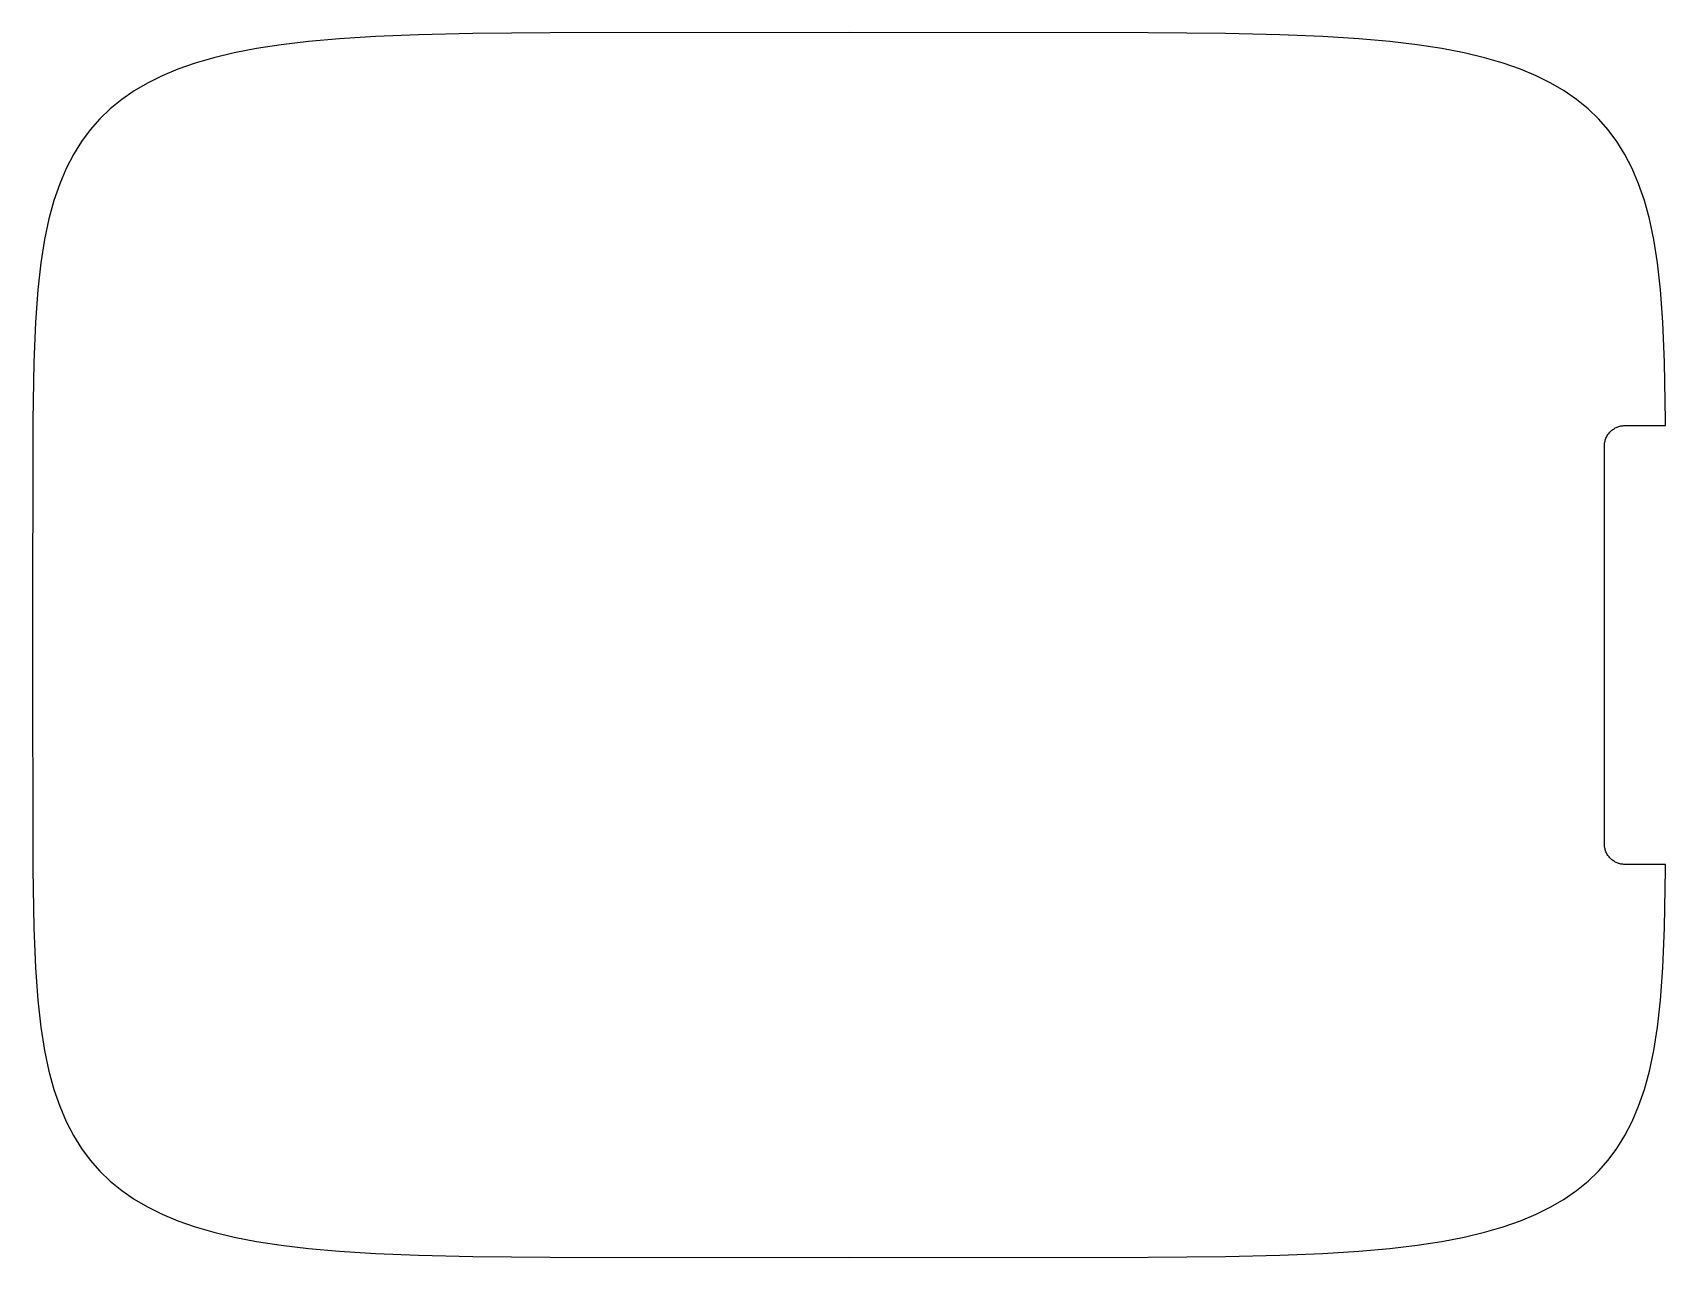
# Model space of a CAD drawing. Header units: metres. Extents: x -20 to 20, y -15 to 15.
import ezdxf

# ---------------------------------------------------------------- set-up
doc = ezdxf.new("R2010")
doc.units = ezdxf.units.M

msp = doc.modelspace()

# ---------------------------------------------------------------- linework, layer by layer
for p, q in [((-12.4802, 14.8486), (-13.2425, 14.7815)), ((-11.5996, 14.9033), (-12.4802, 14.8486)), ((-10.5488, 14.9457), (-11.5996, 14.9033)), ((-9.22141, 14.9759), (-10.5488, 14.9457)), ((-7.32198, 14.994), (-9.22141, 14.9759)), ((0, 15), (-7.32198, 14.994)), ((7.32198, 14.994), (0, 15)), ((9.22141, 14.9759), (7.32198, 14.994)), ((10.5488, 14.9457), (9.22141, 14.9759)), ((11.5996, 14.9033), (10.5488, 14.9457)), ((12.4802, 14.8486), (11.5996, 14.9033)), ((13.2425, 14.7815), (12.4802, 14.8486)), ((-15.067, 14.5037), (-15.5653, 14.3847)), ((-14.5203, 14.6093), (-15.067, 14.5037)), ((-13.9164, 14.7018), (-14.5203, 14.6093)), ((-13.2425, 14.7815), (-13.9164, 14.7018)), ((13.9164, 14.7018), (13.2425, 14.7815)), ((14.5203, 14.6093), (13.9164, 14.7018)), ((15.067, 14.5037), (14.5203, 14.6093)), ((15.5653, 14.3847), (15.067, 14.5037)), ((-16.4415, 14.105), (-16.8282, 13.9433)), ((-16.0219, 14.252), (-16.4415, 14.105)), ((-15.5653, 14.3847), (-16.0219, 14.252)), ((16.0219, 14.252), (15.5653, 14.3847)), ((16.4415, 14.105), (16.0219, 14.252)), ((16.8282, 13.9433), (16.4415, 14.105)), ((-17.185, 13.7664), (-17.5142, 13.5734)), ((-16.8282, 13.9433), (-17.185, 13.7664)), ((17.185, 13.7664), (16.8282, 13.9433)), ((17.5142, 13.5734), (17.185, 13.7664)), ((-17.818, 13.3635), (-18.0978, 13.1357)), ((-17.5142, 13.5734), (-17.818, 13.3635)), ((17.818, 13.3635), (17.5142, 13.5734)), ((18.0978, 13.1357), (17.818, 13.3635)), ((-18.3552, 12.8887), (-18.5911, 12.6212)), ((-18.0978, 13.1357), (-18.3552, 12.8887)), ((18.3552, 12.8887), (18.0978, 13.1357)), ((18.5911, 12.6212), (18.3552, 12.8887)), ((-18.5911, 12.6212), (-18.8067, 12.3312)), ((18.8067, 12.3312), (18.5911, 12.6212)), ((-19.0026, 12.0164), (-19.1796, 11.674)), ((-18.8067, 12.3312), (-19.0026, 12.0164)), ((19.0026, 12.0164), (18.8067, 12.3312)), ((19.1796, 11.674), (19.0026, 12.0164)), ((-19.1796, 11.674), (-19.3383, 11.3003)), ((19.3383, 11.3003), (19.1796, 11.674)), ((-19.3383, 11.3003), (-19.4791, 10.8902)), ((19.4791, 10.8902), (19.3383, 11.3003)), ((-19.4791, 10.8902), (-19.6024, 10.4373)), ((19.6024, 10.4373), (19.4791, 10.8902)), ((-19.6024, 10.4373), (-19.7087, 9.9319)), ((19.7087, 9.9319), (19.6024, 10.4373)), ((-19.7087, 9.9319), (-19.7982, 9.36012)), ((19.7982, 9.36012), (19.7087, 9.9319)), ((-19.7982, 9.36012), (-19.8711, 8.69968)), ((19.8711, 8.69968), (19.7982, 9.36012)), ((-19.8711, 8.69968), (-19.9276, 7.91161)), ((19.9276, 7.91161), (19.8711, 8.69968)), ((-19.9276, 7.91161), (-19.9678, 6.91605)), ((19.9678, 6.91605), (19.9276, 7.91161)), ((-19.9678, 6.91605), (-19.992, 5.49147)), ((19.992, 5.49147), (19.9678, 6.91605)), ((-19.992, 5.49147), (-20, 0)), ((18.6135, 5.19218), (18.6295, 5.21077)), ((18.6295, 5.21077), (18.6465, 5.22855)), ((18.6465, 5.22855), (18.6642, 5.24547)), ((18.6642, 5.24547), (18.6828, 5.26151)), ((18.6828, 5.26151), (18.7022, 5.2766)), ((18.7022, 5.2766), (18.7222, 5.29073)), ((18.7222, 5.29073), (18.743, 5.30386)), ((18.743, 5.30386), (18.7643, 5.31595)), ((18.7643, 5.31595), (18.7862, 5.32698)), ((18.7862, 5.32698), (18.8087, 5.33693)), ((18.8087, 5.33693), (18.8316, 5.34576)), ((18.8316, 5.34576), (18.8549, 5.35347)), ((18.8549, 5.35347), (18.8785, 5.36)), ((18.8785, 5.36), (18.9025, 5.36539)), ((18.9025, 5.36539), (18.9266, 5.36958)), ((18.9266, 5.36958), (18.951, 5.37259)), ((18.951, 5.37259), (18.9755, 5.37439)), ((18.9755, 5.37439), (19, 5.375)), ((19, 5.375), (19.9921, 5.375)), ((19.9921, 5.375), (19.992, 5.49147)), ((18.5, 4.875), (18.5006, 4.89952)), ((18.5, -4.875), (18.5, 4.875)), ((18.5006, 4.89952), (18.5024, 4.924)), ((18.5024, 4.924), (18.5054, 4.94836)), ((18.5054, 4.94836), (18.5096, 4.97253)), ((18.5096, 4.97253), (18.515, 4.99648)), ((18.515, 4.99648), (18.5215, 5.02014)), ((18.5215, 5.02014), (18.5292, 5.04344)), ((18.5292, 5.04344), (18.5381, 5.06633)), ((18.5381, 5.06633), (18.548, 5.08878)), ((18.548, 5.08878), (18.5591, 5.11069)), ((18.5591, 5.11069), (18.5711, 5.13205)), ((18.5711, 5.13205), (18.5843, 5.15277)), ((18.5843, 5.15277), (18.5984, 5.17284)), ((18.5984, 5.17284), (18.6135, 5.19218)), ((-20, 0), (-19.992, -5.49147)), ((18.5006, -4.89952), (18.5, -4.875)), ((18.5024, -4.924), (18.5006, -4.89952)), ((18.5054, -4.94836), (18.5024, -4.924)), ((18.5096, -4.97253), (18.5054, -4.94836)), ((18.515, -4.99648), (18.5096, -4.97253)), ((18.5215, -5.02014), (18.515, -4.99648)), ((18.5292, -5.04344), (18.5215, -5.02014)), ((18.5381, -5.06633), (18.5292, -5.04344)), ((18.548, -5.08878), (18.5381, -5.06633)), ((18.5591, -5.11069), (18.548, -5.08878)), ((18.5711, -5.13205), (18.5591, -5.11069)), ((18.5843, -5.15277), (18.5711, -5.13205)), ((18.5984, -5.17284), (18.5843, -5.15277)), ((18.6135, -5.19218), (18.5984, -5.17284)), ((18.6295, -5.21077), (18.6135, -5.19218)), ((-19.992, -5.49147), (-19.9678, -6.91605)), ((18.6465, -5.22855), (18.6295, -5.21077)), ((18.6642, -5.24547), (18.6465, -5.22855)), ((18.6828, -5.26151), (18.6642, -5.24547)), ((18.7022, -5.2766), (18.6828, -5.26151)), ((18.7222, -5.29073), (18.7022, -5.2766)), ((18.743, -5.30386), (18.7222, -5.29073)), ((18.7643, -5.31595), (18.743, -5.30386)), ((18.7862, -5.32698), (18.7643, -5.31595)), ((18.8087, -5.33693), (18.7862, -5.32698)), ((18.8316, -5.34576), (18.8087, -5.33693)), ((18.8549, -5.35347), (18.8316, -5.34576)), ((18.8785, -5.36), (18.8549, -5.35347)), ((18.9025, -5.36539), (18.8785, -5.36)), ((18.9266, -5.36958), (18.9025, -5.36539)), ((18.951, -5.37259), (18.9266, -5.36958)), ((18.9755, -5.37439), (18.951, -5.37259)), ((19, -5.375), (18.9755, -5.37439)), ((19.9921, -5.375), (19, -5.375)), ((19.9678, -6.91605), (19.992, -5.49147)), ((19.992, -5.49147), (19.9921, -5.375)), ((-19.9678, -6.91605), (-19.9276, -7.91161)), ((19.9276, -7.91161), (19.9678, -6.91605)), ((-19.9276, -7.91161), (-19.8711, -8.69968)), ((19.8711, -8.69968), (19.9276, -7.91161)), ((-19.8711, -8.69968), (-19.7982, -9.36012)), ((19.7982, -9.36012), (19.8711, -8.69968)), ((-19.7982, -9.36012), (-19.7087, -9.9319)), ((19.7087, -9.9319), (19.7982, -9.36012)), ((-19.7087, -9.9319), (-19.6024, -10.4373)), ((19.6024, -10.4373), (19.7087, -9.9319)), ((-19.6024, -10.4373), (-19.4791, -10.8902)), ((19.4791, -10.8902), (19.6024, -10.4373)), ((-19.4791, -10.8902), (-19.3383, -11.3003)), ((19.3383, -11.3003), (19.4791, -10.8902)), ((-19.3383, -11.3003), (-19.1796, -11.674)), ((19.1796, -11.674), (19.3383, -11.3003)), ((-19.1796, -11.674), (-19.0026, -12.0164)), ((19.0026, -12.0164), (19.1796, -11.674)), ((-19.0026, -12.0164), (-18.8067, -12.3312)), ((-18.8067, -12.3312), (-18.5911, -12.6212)), ((18.5911, -12.6212), (18.8067, -12.3312)), ((18.8067, -12.3312), (19.0026, -12.0164)), ((-18.5911, -12.6212), (-18.3552, -12.8887)), ((18.3552, -12.8887), (18.5911, -12.6212)), ((-18.3552, -12.8887), (-18.0978, -13.1357)), ((-18.0978, -13.1357), (-17.818, -13.3635)), ((17.818, -13.3635), (18.0978, -13.1357)), ((18.0978, -13.1357), (18.3552, -12.8887)), ((-17.818, -13.3635), (-17.5142, -13.5734)), ((-17.5142, -13.5734), (-17.185, -13.7664)), ((17.185, -13.7664), (17.5142, -13.5734)), ((17.5142, -13.5734), (17.818, -13.3635)), ((-17.185, -13.7664), (-16.8282, -13.9433)), ((-16.8282, -13.9433), (-16.4415, -14.105)), ((16.4415, -14.105), (16.8282, -13.9433)), ((16.8282, -13.9433), (17.185, -13.7664)), ((-16.4415, -14.105), (-16.0219, -14.252)), ((-16.0219, -14.252), (-15.5653, -14.3847)), ((-15.5653, -14.3847), (-15.067, -14.5037)), ((15.067, -14.5037), (15.5653, -14.3847)), ((15.5653, -14.3847), (16.0219, -14.252)), ((16.0219, -14.252), (16.4415, -14.105)), ((-15.067, -14.5037), (-14.5203, -14.6093)), ((-14.5203, -14.6093), (-13.9164, -14.7018)), ((-13.9164, -14.7018), (-13.2425, -14.7815)), ((-13.2425, -14.7815), (-12.4802, -14.8486)), ((12.4802, -14.8486), (13.2425, -14.7815)), ((13.2425, -14.7815), (13.9164, -14.7018)), ((13.9164, -14.7018), (14.5203, -14.6093)), ((14.5203, -14.6093), (15.067, -14.5037)), ((-12.4802, -14.8486), (-11.5996, -14.9033)), ((-11.5996, -14.9033), (-10.5488, -14.9457)), ((-10.5488, -14.9457), (-9.22141, -14.9759)), ((-9.22141, -14.9759), (-7.32198, -14.994)), ((-7.32198, -14.994), (0, -15)), ((0, -15), (7.32198, -14.994)), ((7.32198, -14.994), (9.22141, -14.9759)), ((9.22141, -14.9759), (10.5488, -14.9457)), ((10.5488, -14.9457), (11.5996, -14.9033)), ((11.5996, -14.9033), (12.4802, -14.8486))]:
    msp.add_line(p, q)

doc.saveas('drawing.dxf')
